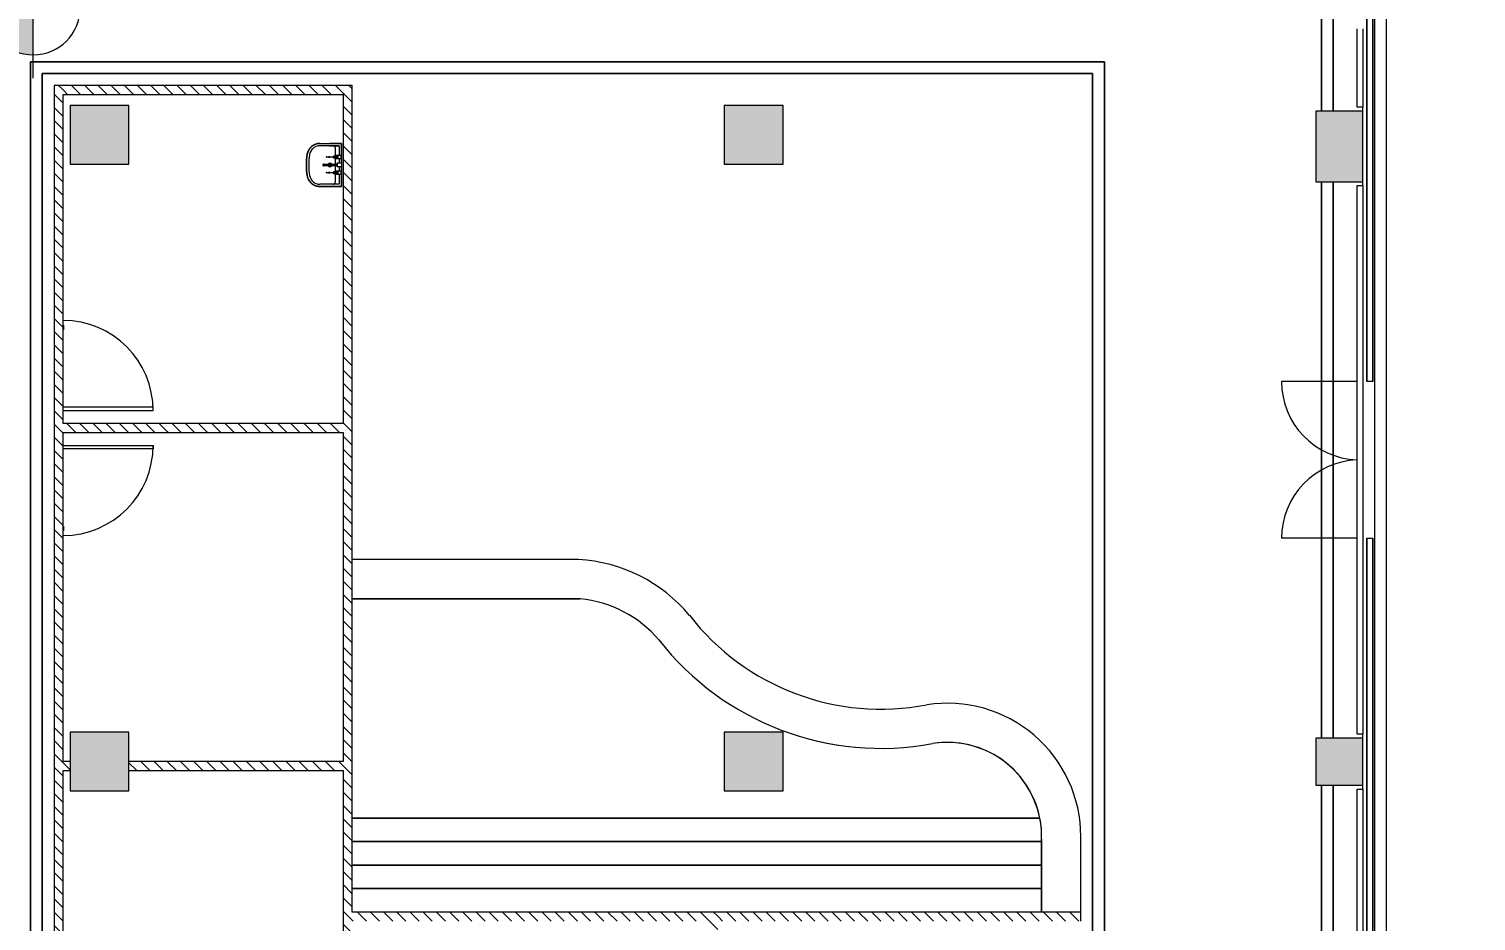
# Model space of a CAD drawing. Header units: millimetres. Extents: x -106145 to 154907, y -84585 to 152038.
# Drawn here: x -7636 to 10833, y 39700 to 51085 of the extents above; entities that cross this region are included whole.
import ezdxf

# ---------------------------------------------------------------- set-up
doc = ezdxf.new("R2010")
doc.units = ezdxf.units.MM
for name, color, linetype, lineweight in [('A-ANNO-DIMS', 7, 'Continuous', 9), ('A-ANNO-DIMS-300', 7, 'Continuous', 9), ('A-DOOR', 7, 'Continuous', 5), ('A-FLOR', 7, 'Continuous', 5), ('A-FLOR-HRAL', 7, 'Continuous', 5), ('A-GLAZ-CWMG', 7, 'Continuous', 5), ('A-WALL', 7, 'Continuous', 5), ('A-WALL-PATT', 7, 'Continuous', 5), ('G-ANNO-DIMS', 7, 'Continuous', 9), ('P-SANR-FIXT', 7, 'Continuous', 5), ('S-COLS', 7, 'Continuous', 5)]:
    doc.layers.add(name, color=color, linetype=linetype, lineweight=lineweight)
doc.styles.add('RomanS', font='romans__.ttf', dxfattribs={"width": 0.8, "height": 1200})
doc.dimstyles.new('Diagonal_-_4_mm_RomanS', dxfattribs={"dimscale": 304.8, "dimtxt": 1219.023462, "dimasz": 1.476378, "dimexe": 0.984252, "dimexo": 0.0625, "dimgap": 0.19685, "dimtad": 1, "dimdec": 0, "dimzin": 0, "dimdsep": 46, "dimtxsty": 'RomanS', "dimblk1": 'OBLIQUE', "dimblk2": 'OBLIQUE', "dimsah": 1, "dimcen": 0.09, "dimdle": 2.362205, "dimazin": 0, "dimtfac": 1, "dimtdec": 4, "dimtix": 1, "dimtmove": 0, "dimatfit": 3, "dimfxl": 2.362205, "dimfxlon": 1, "dimtvp": 1, "dimtolj": 1, "dimtzin": 0, "dimarcsym": 2})
pattern_1 = [(315, (0, 0), (84.18955, 84.18955), [])]

# ---------------------------------------------------------------- blocks, each defined once
blk = doc.blocks.new('M_Concrete-Rectangular-Column - 750 x 750-3585654-Site Plan -MAIN')
at = {"layer": 'S-COLS', "true_color": 0xeaeaea}
blk.add_hatch(color=254, dxfattribs=at).paths.add_polyline_path([(-375, 375), (-375, -375), (375, -375), (375, 375), (-130, 375)], flags=0)
at = {"layer": 'S-COLS', "color": 254, "true_color": 0xdddddd}
for p, q in [((375, 375), (-375, 375)), ((-375, 375), (-375, -375)), ((375, -375), (375, 375)), ((-375, -375), (375, -375))]:
    blk.add_line(p, q, dxfattribs=at)
blk = doc.blocks.new('M_Door-Passage-Small Slit Vision Panel_Type B - 1_25_Type B-13938696-Site Plan -MAIN')
at = {"layer": 'A-DOOR', "color": 254, "true_color": 0xdddddd}
for p, q in [((-514.125, -63.85), (-514.125, -71.85)), ((-454.125, -71.85), (-514.125, -71.85)), ((-454.125, -71.85), (-454.125, -63.85))]:
    blk.add_line(p, q, dxfattribs=at)
at = {"layer": 'A-DOOR', "color": 254, "lineweight": 9, "true_color": 0xdddddd}
for p, q in [((530, -1213.85), (530, -63.85)), ((575, -63.85), (575, -1213.85)), ((575, -1213.85), (530, -1213.85))]:
    blk.add_line(p, q, dxfattribs=at)
at = {"layer": 'A-DOOR', "color": 254, "true_color": 0xdddddd}
blk.add_arc((575, -63.85), 1150, 180, 270, dxfattribs=at)
blk = doc.blocks.new('M_Door-Passage-Small Slit Vision Panel_Type B - 1_25_Type B-13938695-Site Plan -MAIN')
at = {"layer": 'A-DOOR', "color": 254, "lineweight": 9, "true_color": 0xdddddd}
for p, q in [((575, 1213.85), (530, 1213.85)), ((530, 1213.85), (530, 63.85)), ((575, 63.85), (575, 1213.85))]:
    blk.add_line(p, q, dxfattribs=at)
at = {"layer": 'A-DOOR', "color": 254, "true_color": 0xdddddd}
for p, q in [((-514.125, 71.85), (-514.125, 63.85)), ((-514.125, 71.85), (-454.125, 71.85)), ((-454.125, 63.85), (-454.125, 71.85))]:
    blk.add_line(p, q, dxfattribs=at)
blk.add_arc((575, 63.85), 1150, 90, 180, dxfattribs=at)
blk = doc.blocks.new('Rectangular Mullion - 50 x 75mm-14694915-Site Plan -MAIN')
at = {"layer": 'A-GLAZ-CWMG', "color": 254, "true_color": 0xdddddd}
for p, q in [((9314, 42085), (9314, 42485)), ((9389, 42485), (9389, 42085)), ((9389, 42085), (9314, 42085))]:
    blk.add_line(p, q, dxfattribs=at)
blk = doc.blocks.new('Rectangular Mullion - 50 x 75mm-14694926-Site Plan -MAIN')
at = {"layer": 'A-GLAZ-CWMG', "color": 254, "true_color": 0xdddddd}
for p, q in [((9314, 50085), (9314, 51085)), ((9389, 51085), (9389, 50085)), ((9389, 50085), (9314, 50085))]:
    blk.add_line(p, q, dxfattribs=at)
blk = doc.blocks.new('Rectangular Mullion - 50 x 75mm-14621955-Site Plan -MAIN')
at = {"layer": 'A-GLAZ-CWMG', "color": 254, "true_color": 0xdddddd}
for p, q in [((9314, 5073), (9314, 6123)), ((9389, 6123), (9389, 5073))]:
    blk.add_line(p, q, dxfattribs=at)
blk = doc.blocks.new('M_Curtain Wall Dbl Glass - M_Curtain Wall Dbl Glass-14694911-Site Plan -MAIN')
at = {"layer": 'A-DOOR', "color": 254, "lineweight": 9, "true_color": 0xdddddd}
for p, q in [((-1000, -37.5), (-1000, -1000)), ((1000, -37.5), (1000, -1000))]:
    blk.add_line(p, q, dxfattribs=at)
at = {"layer": 'A-DOOR', "color": 254, "true_color": 0xdddddd}
for centre, start, end in [((-1000, 0), 270, 357.83327), ((1000, 0), 182.16673, 270)]:
    blk.add_arc(centre, 1000, start, end, dxfattribs=at)
blk = doc.blocks.new('Rectangular Mullion - 50 x 75mm-14156550-Site Plan -MAIN')
at = {"layer": 'A-GLAZ-CWMG', "color": 254, "true_color": 0xdddddd}
for p, q in [((9314, 44585), (9314, 46585)), ((9389, 46585), (9389, 44585))]:
    blk.add_line(p, q, dxfattribs=at)
blk = doc.blocks.new('Rectangular Mullion - 50 x 75mm-14694728-Site Plan -MAIN')
at = {"layer": 'A-GLAZ-CWMG', "color": 254, "true_color": 0xdddddd}
for p, q in [((9314, 41385), (9389, 41385)), ((9314, 40360), (9314, 41385)), ((9389, 41385), (9389, 40360))]:
    blk.add_line(p, q, dxfattribs=at)
blk = doc.blocks.new('Rectangular Mullion - 50 x 75mm-14694904-Site Plan -MAIN')
at = {"layer": 'A-GLAZ-CWMG', "color": 254, "true_color": 0xdddddd}
for p, q in [((9314, 49085), (9389, 49085)), ((9314, 48685), (9314, 49085)), ((9389, 49085), (9389, 48685))]:
    blk.add_line(p, q, dxfattribs=at)
blk = doc.blocks.new('Top Rail Type - Top Rail_Internal_-14695362-Site Plan -MAIN')
at = {"layer": 'A-FLOR-HRAL', "color": 254, "true_color": 0xdddddd}
for p, q in [((9441, 40585), (9441, 30035)), ((9517, 30035), (9517, 40585))]:
    blk.add_line(p, q, dxfattribs=at)
at = {"layer": 'A-FLOR-HRAL', "color": 254, "true_color": 0xdddddd, "flags": 128}
for points in [[(9441, 40585), (9442, 40585), (9444, 40585), (9448, 40585), (9454, 40585), (9460, 40585), (9467, 40585), (9475, 40585), (9483, 40585), (9491, 40585), (9498, 40585), (9505, 40585), (9510, 40585), (9514, 40585), (9516, 40585), (9517, 40585)], [(9517, 30035), (9516, 30035), (9514, 30035), (9510, 30035), (9505, 30035), (9498, 30035), (9491, 30035), (9483, 30035), (9475, 30035), (9467, 30035), (9460, 30035), (9454, 30035), (9448, 30035), (9444, 30035), (9442, 30035), (9441, 30035)]]:
    blk.add_lwpolyline(points, dxfattribs=at)
blk = doc.blocks.new('Top Rail Type - Top Rail_Internal_-V59-Site Plan -MAIN')
at = {"layer": 'A-FLOR-HRAL', "color": 254, "true_color": 0xdddddd}
for p, q in [((9440, 30035), (9440, 40585)), ((9518, 30035), (9518, 40585))]:
    blk.add_line(p, q, dxfattribs=at)
blk = doc.blocks.new('Top Rail Type - Top Rail_Internal_-14695502-Site Plan -MAIN')
at = {"layer": 'A-FLOR-HRAL', "color": 254, "true_color": 0xdddddd}
for p, q in [((9441, 49045), (9441, 42585)), ((9517, 42585), (9517, 49045))]:
    blk.add_line(p, q, dxfattribs=at)
at = {"layer": 'A-FLOR-HRAL', "color": 254, "true_color": 0xdddddd, "flags": 128}
blk.add_lwpolyline([(9517, 42585), (9516, 42585), (9514, 42585), (9510, 42585), (9505, 42585), (9498, 42585), (9491, 42585), (9483, 42585), (9475, 42585), (9467, 42585), (9460, 42585), (9454, 42585), (9448, 42585), (9444, 42585), (9442, 42585), (9441, 42585)], dxfattribs=at)
blk = doc.blocks.new('Top Rail Type - Top Rail_Internal_-V60-Site Plan -MAIN')
at = {"layer": 'A-FLOR-HRAL', "color": 254, "true_color": 0xdddddd}
for p, q in [((9440, 42585), (9440, 49045)), ((9518, 42585), (9518, 49045))]:
    blk.add_line(p, q, dxfattribs=at)
blk = doc.blocks.new('BASIN_handwash_Type_B - HYBA-010-V72-Site Plan -MAIN')
at = {"layer": 'P-SANR-FIXT', "color": 254, "true_color": 0xdddddd}
for p, q in [((-275, -500), (-275, -224)), ((-275, -224), (-275, -500)), ((-275, -351), (-275, -500)), ((-245, -470), (-245, -224)), ((-245, -470), (-245, -351)), ((245, -470), (245, -224)), ((245, -351), (245, -470)), ((275, -224), (275, -500)), ((275, -224), (275, -500)), ((275, -500), (275, -351)), ((-110, -500), (-275, -500)), ((-275, -500), (-110, -500)), ((-118, -470), (-245, -470)), ((-109, -418), (-220, -418)), ((-5, -418), (-90, -418)), ((-19, -500), (-87, -500)), ((-87, -500), (-19, -500)), ((-18, -470), (-79, -470)), ((92, -418), (7, -418)), ((81, -470), (21, -470)), ((90, -500), (21, -500)), ((21, -500), (90, -500)), ((220, -418), (110, -418)), ((275, -500), (113, -500)), ((113, -500), (275, -500)), ((245, -470), (122, -470))]:
    blk.add_line(p, q, dxfattribs=at)
at = {"layer": 'P-SANR-FIXT', "color": 254, "true_color": 0xdddddd, "flags": 128}
for points in [[(-139, -62), (-145, -63), (-152, -64), (-158, -66), (-165, -68), (-171, -71), (-177, -73), (-183, -76), (-189, -79), (-194, -82), (-200, -86), (-205, -90), (-211, -93), (-216, -98), (-221, -102), (-226, -106), (-230, -111), (-235, -116), (-239, -121), (-243, -126), (-247, -132), (-250, -137), (-254, -143), (-257, -149), (-260, -155), (-262, -161), (-265, -167), (-267, -173), (-269, -180), (-271, -186), (-272, -192), (-273, -199), (-274, -205), (-275, -212), (-275, -219), (-275, -224)], [(-51, -52), (-65, -53), (-98, -56), (-131, -60), (-139, -62)], [(42, -51), (35, -51), (2, -50), (-31, -51), (-45, -51)], [(135, -61), (102, -56), (69, -53), (46, -51)], [(275, -224), (275, -217), (274, -211), (274, -204), (273, -198), (272, -191), (270, -185), (269, -178), (267, -172), (264, -166), (262, -160), (259, -154), (256, -148), (253, -142), (250, -136), (246, -131), (242, -126), (238, -120), (234, -115), (230, -110), (225, -106), (220, -101), (215, -97), (210, -93), (205, -89), (199, -85), (193, -82), (188, -79), (182, -76), (176, -73), (170, -70), (163, -68), (157, -66), (151, -64), (144, -63), (138, -61)]]:
    blk.add_lwpolyline(points, dxfattribs=at)
at = {"layer": 'P-SANR-FIXT', "color": 254, "true_color": 0xdddddd}
for centre, radius, start, end in [((0, -351), 24.2, 107.5533, 254.5917), ((0, -351), 24.2, 291.7818, 66.0732), ((-220, -393), 25, 180, 270), ((220, -393), 25, 270, 0)]:
    blk.add_arc(centre, radius, start, end, dxfattribs=at)
for centre, major_axis, start_param, end_param in [((-110, -224), (165, 0), 1.748277, 3.141593), ((-110, -224), (-135, 0), 4.890944, 6.283185), ((0, -884), (834, 0), 1.40836, 1.738187), ((0, -884), (804, 0), 1.408166, 1.737991), ((110, -224), (135, 0), 0, 1.419404), ((110, -224), (165, 0), 0, 1.418341)]:
    blk.add_ellipse(centre, major_axis=major_axis, ratio=0.999048, start_param=start_param, end_param=end_param, dxfattribs=at)
for points, knots in [([(-275, -224), (-275, -218), (-274, -205), (-271, -189), (-268, -177), (-265, -168), (-262, -159), (-258, -150), (-253, -142), (-248, -134), (-242, -126), (-237, -118), (-230, -111), (-223, -104), (-216, -98), (-209, -92), (-201, -86), (-193, -81), (-184, -77), (-173, -71), (-158, -66), (-145, -63), (-139, -62)], [-1, -1, -1, -1, -0.916667, -0.833333, -0.791667, -0.75, -0.708333, -0.666667, -0.625, -0.583333, -0.541667, -0.5, -0.458333, -0.416667, -0.375, -0.333333, -0.291667, -0.25, -0.208333, -0.166667, -0.083333, 0, 0, 0, 0]), ([(-139, -62), (-124, -59), (-94, -55), (-33, -50), (29, -50), (89, -54), (120, -58), (135, -61)], [-1, -1, -1, -1, -0.833333, -0.666667, -0.333333, -0.166667, 0, 0, 0, 0]), ([(135, -61), (141, -62), (154, -65), (170, -70), (181, -75), (190, -80), (199, -85), (207, -90), (214, -96), (222, -103), (229, -109), (235, -117), (241, -124), (247, -132), (252, -140), (257, -149), (261, -158), (265, -167), (268, -176), (271, -189), (274, -204), (275, -217), (275, -224)], [-1, -1, -1, -1, -0.916667, -0.833333, -0.791667, -0.75, -0.708333, -0.666667, -0.625, -0.583333, -0.541667, -0.5, -0.458333, -0.416667, -0.375, -0.333333, -0.291667, -0.25, -0.208333, -0.166667, -0.083333, 0, 0, 0, 0])]:
    blk.add_open_spline(points, degree=3, knots=knots, dxfattribs=at)
blk = doc.blocks.new('TAPWARE_wall_mount_elbow_levers - HYTP-038-V66-Site Plan -MAIN')
at = {"layer": 'P-SANR-FIXT', "color": 254, "true_color": 0xdddddd}
for p, q in [((-99, 242), (-101, 242)), ((-101, 237), (-101, 242)), ((-101, 242), (-101, 237)), ((-99, 242), (-101, 242)), ((-101, 237), (-101, 242)), ((-101, 242), (-101, 237)), ((-101, 213), (-101, 237)), ((-101, 213), (-101, 237)), ((-101, 195), (-101, 213)), ((-101, 213), (-101, 195)), ((-101, 195), (-101, 213)), ((-101, 213), (-101, 195)), ((-101, 152), (-101, 195)), ((-101, 152), (-101, 195)), ((-99, 237), (-99, 242)), ((-99, 242), (-99, 237)), ((-99, 237), (-99, 242)), ((-99, 242), (-99, 237)), ((-99, 237), (-99, 213)), ((-99, 237), (-99, 213)), ((-99, 195), (-99, 213)), ((-99, 213), (-99, 195)), ((-99, 195), (-99, 213)), ((-99, 213), (-99, 195)), ((-99, 195), (-99, 152)), ((-99, 195), (-99, 152)), ((-10, 276), (-10, 272)), ((-8, 220), (-8, 100)), ((7, 100), (7, 220)), ((10, 272), (10, 276)), ((101, 242), (99, 242)), ((99, 237), (99, 242)), ((99, 242), (99, 237)), ((99, 213), (99, 237)), ((99, 195), (99, 213)), ((99, 213), (99, 195)), ((99, 152), (99, 195)), ((101, 237), (101, 242)), ((101, 242), (101, 237)), ((101, 237), (101, 213)), ((101, 195), (101, 213)), ((101, 213), (101, 195)), ((101, 195), (101, 152)), ((-124, 50), (-124, 45)), ((-124, 50), (-76, 50)), ((-121, 50), (-124, 50)), ((-124, 45), (-112, 45)), ((-76, 45), (-124, 45)), ((-110, 126), (-120, 116)), ((-120, 116), (-120, 91)), ((-110, 111), (-120, 101)), ((-120, 101), (-120, 46)), ((-100, 101), (-120, 101)), ((-120, 91), (-110, 81)), ((-100, 91), (-120, 91)), ((-100, 46), (-120, 46)), ((-100, 116), (-114, 116)), ((-112, 45), (-112, 45)), ((-88, 45), (-112, 45)), ((-110, 150), (-110, 111)), ((-110, 150), (-110, 126)), ((-100, 150), (-109, 150)), ((-100, 150), (-109, 150)), ((-100, 126), (-109, 126)), ((-101, 134), (-101, 152)), ((-101, 134), (-101, 152)), ((-101, 151), (-101, 146)), ((-101, 151), (-101, 146)), ((-101, 134), (-99, 134)), ((-101, 134), (-99, 134)), ((-91, 150), (-100, 150)), ((-91, 150), (-100, 150)), ((-91, 126), (-100, 126)), ((-86, 116), (-100, 116)), ((-80, 101), (-100, 101)), ((-80, 91), (-100, 91)), ((-80, 46), (-100, 46)), ((-99, 152), (-99, 134)), ((-99, 152), (-99, 134)), ((-99, 146), (-99, 151)), ((-99, 146), (-99, 151)), ((-90, 111), (-90, 150)), ((-90, 126), (-90, 150)), ((-80, 116), (-90, 126)), ((-80, 101), (-90, 111)), ((-90, 81), (-80, 91)), ((-88, 45), (-88, 45)), ((-88, 45), (-76, 45)), ((-80, 91), (-80, 116)), ((-80, 46), (-80, 101)), ((-76, 50), (-79, 50)), ((-76, 45), (-76, 50)), ((-10, 110), (-20, 100)), ((-20, 100), (-20, 45)), ((0, 100), (-20, 100)), ((0, 45), (-20, 45)), ((0, 110), (-9, 110)), ((9, 110), (0, 110)), ((20, 100), (0, 100)), ((20, 45), (0, 45)), ((20, 100), (10, 110)), ((20, 45), (20, 100)), ((76, 50), (76, 45)), ((76, 50), (124, 50)), ((79, 50), (76, 50)), ((76, 45), (88, 45)), ((124, 45), (76, 45)), ((90, 126), (80, 116)), ((80, 116), (80, 91)), ((90, 111), (80, 101)), ((80, 101), (80, 46)), ((80, 101), (100, 101)), ((80, 91), (90, 81)), ((80, 91), (100, 91)), ((80, 46), (100, 46)), ((86, 116), (100, 116)), ((112, 45), (88, 45)), ((88, 45), (88, 45)), ((90, 150), (90, 111)), ((90, 150), (90, 126)), ((91, 150), (100, 150)), ((91, 150), (100, 150)), ((91, 126), (100, 126)), ((99, 134), (99, 152)), ((99, 151), (99, 146)), ((99, 134), (101, 134)), ((100, 150), (109, 150)), ((100, 150), (109, 150)), ((100, 126), (109, 126)), ((100, 116), (114, 116)), ((100, 101), (120, 101)), ((100, 91), (120, 91)), ((100, 46), (120, 46)), ((101, 152), (101, 134)), ((101, 146), (101, 151)), ((110, 111), (110, 150)), ((110, 126), (110, 150)), ((120, 116), (110, 126)), ((120, 101), (110, 111)), ((110, 81), (120, 91)), ((112, 45), (112, 45)), ((112, 45), (124, 45)), ((120, 91), (120, 116)), ((120, 46), (120, 101)), ((124, 50), (121, 50)), ((124, 45), (124, 50))]:
    blk.add_line(p, q, dxfattribs=at)
at = {"layer": 'P-SANR-FIXT', "color": 254, "true_color": 0xdddddd, "flags": 128}
for points in [[(-8, 272), (-8, 271), (-8, 271), (-8, 270), (-8, 269), (-8, 268), (-8, 267), (-8, 266), (-8, 265), (-8, 264), (-8, 262), (-8, 261), (-8, 260), (-8, 258), (-8, 257), (-8, 255), (-8, 254), (-8, 252), (-8, 250), (-8, 248), (-8, 247), (-8, 245), (-8, 243), (-8, 241), (-8, 239), (-8, 237), (-8, 235), (-8, 233), (-8, 231), (-8, 229), (-8, 226), (-8, 224), (-8, 222), (-8, 220)], [(7, 220), (7, 222), (7, 224), (7, 227), (7, 229), (7, 231), (7, 233), (7, 235), (7, 237), (7, 239), (7, 241), (7, 243), (7, 245), (7, 247), (7, 248), (7, 250), (7, 252), (7, 254), (7, 255), (7, 257), (7, 258), (7, 260), (7, 261), (7, 263), (7, 264), (7, 265), (7, 266), (7, 267), (7, 268), (7, 269), (7, 270), (7, 271), (7, 271), (7, 272)], [(-109, 150), (-109, 150), (-108, 151), (-108, 151), (-107, 151), (-107, 152), (-106, 152), (-105, 152), (-105, 152), (-104, 153), (-104, 153), (-103, 153), (-103, 153), (-102, 154), (-101, 154), (-101, 154)], [(-109, 150), (-109, 150), (-108, 151), (-108, 151), (-107, 151), (-107, 152), (-106, 152), (-105, 152), (-105, 152), (-104, 153), (-104, 153), (-103, 153), (-103, 153), (-102, 154), (-101, 154), (-101, 154)], [(-99, 154), (-98, 154), (-98, 153), (-97, 153), (-96, 153), (-96, 153), (-95, 153), (-95, 152), (-94, 152), (-94, 152), (-93, 151), (-93, 151), (-92, 151), (-92, 150), (-91, 150), (-91, 150)], [(-99, 154), (-98, 154), (-98, 153), (-97, 153), (-96, 153), (-96, 153), (-95, 153), (-95, 152), (-94, 152), (-94, 152), (-93, 151), (-93, 151), (-92, 151), (-92, 150), (-91, 150), (-91, 150)], [(91, 150), (91, 150), (92, 151), (92, 151), (93, 151), (93, 152), (94, 152), (95, 152), (95, 152), (96, 153), (96, 153), (97, 153), (97, 153), (98, 154), (99, 154), (99, 154)], [(91, 150), (91, 150), (92, 151), (92, 151), (93, 151), (93, 152), (94, 152), (95, 152), (95, 152), (96, 153), (96, 153), (97, 153), (97, 153), (98, 154), (99, 154), (99, 154)], [(101, 154), (102, 154), (102, 153), (103, 153), (104, 153), (104, 153), (105, 153), (105, 152), (106, 152), (106, 152), (107, 151), (107, 151), (108, 151), (108, 150), (109, 150), (109, 150)], [(101, 154), (102, 154), (102, 153), (103, 153), (104, 153), (104, 153), (105, 153), (105, 152), (106, 152), (106, 152), (107, 151), (107, 151), (108, 151), (108, 150), (109, 150), (109, 150)]]:
    blk.add_lwpolyline(points, dxfattribs=at)
at = {"layer": 'P-SANR-FIXT', "color": 254, "true_color": 0xdddddd}
for centre, major_axis, start_param, end_param in [((0, 276), (-10, 0), 3.141593, 6.283185), ((0, 272), (10, 0), 0, 3.141593), ((0, 276), (10, 0), 3.141593, 3.403392), ((0, 272), (10, 0), 3.141593, 4.18879), ((0, 272), (-7.5, 0), 3.141593, 6.283185), ((0, 272), (7.5, 0), 3.141593, 4.18879), ((0, 272), (10, 0), 5.235988, 6.283185), ((0, 272), (-7.5, 0), 2.356194, 3.141593), ((0, 276), (-10, 0), 2.879793, 3.141593)]:
    blk.add_ellipse(centre, major_axis=major_axis, ratio=0.968067, start_param=start_param, end_param=end_param, dxfattribs=at)
blk = doc.blocks.new('2022_11_09_AB BLOCKFACADE WITH CONTINOUS WINDOW_rvt-1-Site Plan -MAIN')
at = {"layer": 'A-WALL-PATT', "true_color": 0xeaeaea}
h = blk.add_hatch(dxfattribs=at)
h.set_pattern_fill('FP_19', color=254, style=0, pattern_type=2)
h.set_pattern_definition(pattern_1)
h.paths.add_polyline_path([(-7316, 32990), (-7201, 32990), (-7201, 50365), (-7316, 50365), (-7316, 34027)], flags=0)
h = blk.add_hatch(dxfattribs=at)
h.set_pattern_fill('FP_19', color=254, style=0, pattern_type=2)
h.set_pattern_definition(pattern_1)
h.paths.add_polyline_path([(-3511, 50250), (-3511, 50365), (-7201, 50365), (-7201, 50250), (-3626, 50250)], flags=0)
h = blk.add_hatch(dxfattribs=at)
h.set_pattern_fill('FP_19', color=254, style=0, pattern_type=2)
h.set_pattern_definition(pattern_1)
h.paths.add_polyline_path([(-3511, 39815), (-3511, 50250), (-3626, 50250), (-3626, 39815)], flags=0)
h = blk.add_hatch(dxfattribs=at)
h.set_pattern_fill('FP_19', color=254, style=0, pattern_type=2)
h.set_pattern_definition(pattern_1)
h.paths.add_polyline_path([(-7201, 45935), (-3626, 45935), (-3626, 46050), (-7201, 46050)], flags=0)
h = blk.add_hatch(dxfattribs=at)
h.set_pattern_fill('FP_19', color=254, style=0, pattern_type=2)
h.set_pattern_definition(pattern_1)
h.paths.add_polyline_path([(-7111, 41620), (-7111, 41735), (-7201, 41735), (-7201, 41620)], flags=0)
h.paths.add_polyline_path([(-3626, 41620), (-3626, 41735), (-6361, 41735), (-6361, 41620), (-5444, 41620)], flags=0)
h = blk.add_hatch(dxfattribs=at)
h.set_pattern_fill('FP_19', color=254, style=0, pattern_type=2)
h.set_pattern_definition(pattern_1)
h.paths.add_polyline_path([(-3511, 33105), (-3511, 39815), (-3626, 39815), (-3626, 33105), (-3569, 33105)], flags=0)
h = blk.add_hatch(dxfattribs=at)
h.set_pattern_fill('FP_19', color=254, style=0, pattern_type=2)
h.set_pattern_definition(pattern_1)
h.paths.add_polyline_path([(-1243, 39700), (1154, 39700), (1154, 39815), (-3511, 39815), (-3511, 39700), (-2293, 39700)], flags=0)
h = blk.add_hatch(dxfattribs=at)
h.set_pattern_fill('FP_19', color=254, style=0, pattern_type=2)
h.set_pattern_definition(pattern_1)
h.paths.add_polyline_path([(5789, 39700), (5789, 39815), (1154, 39815), (1154, 39700), (5674, 39700)], flags=0)
h = blk.add_hatch(dxfattribs=at)
h.set_pattern_fill('FP_19', color=254, style=0, pattern_type=2)
h.set_pattern_definition(pattern_1)
h.paths.add_polyline_path([(1154, 33105), (1154, 39700), (1039, 39700), (1039, 33105)], flags=0)
at = {"layer": 'S-COLS', "true_color": 0xeaeaea}
for points in [[(8789, 49135), (9389, 49135), (9389, 50035), (8789, 50035)], [(9259, 41435), (9389, 41435), (9389, 42035), (8789, 42035), (8789, 41435)]]:
    blk.add_hatch(color=254, dxfattribs=at).paths.add_polyline_path(points, flags=0)
at = {"layer": 'A-FLOR', "color": 254, "true_color": 0xdddddd}
for p, q in [((8859, 57505), (8859, 50035)), ((8859, 50035), (8859, 57505)), ((9009, 50035), (9009, 57505)), ((9009, 57505), (9009, 50035)), ((9539, 52920), (9539, -6405)), ((9689, -6255), (9689, 52770)), ((-7616, 50665), (-7616, 32690)), ((6089, 50665), (-7616, 50665)), ((-7616, 32690), (-7616, 50665)), ((-7616, 50665), (6089, 50665)), ((6089, 32690), (6089, 50665)), ((6089, 50665), (6089, 32690)), ((-7466, 50515), (5939, 50515)), ((-7466, 32840), (-7466, 50515)), ((5939, 50515), (-7466, 50515)), ((-7466, 50515), (-7466, 32840)), ((5939, 50515), (5939, 32840)), ((5939, 32840), (5939, 50515)), ((9389, 50035), (9389, 50085)), ((8859, 49135), (8859, 42035)), ((8859, 42035), (8859, 49135)), ((9009, 42035), (9009, 49135)), ((9009, 49135), (9009, 42035)), ((9389, 49085), (9389, 49135)), ((-624, 44315), (-3511, 44315)), ((-602, 43812), (-3511, 43812)), ((-3511, 43812), (-602, 43812)), ((9389, 42035), (9389, 42085)), ((8859, 41435), (8859, 34035)), ((8859, 34035), (8859, 41435)), ((9009, 34035), (9009, 41435)), ((9009, 41435), (9009, 34035)), ((9389, 41385), (9389, 41435)), ((-3511, 41015), (5265, 41015)), ((5266, 41015), (-3511, 41015)), ((5289, 40715), (-3511, 40715)), ((-3511, 40715), (5287, 40715)), ((5289, 40744), (5289, 39815)), ((5289, 40415), (5289, 40715)), ((5789, 39815), (5789, 40779)), ((5289, 40415), (-3511, 40415)), ((-3511, 40415), (5289, 40415)), ((5289, 40115), (5289, 40415)), ((5289, 40115), (-3511, 40115)), ((-3511, 40115), (5289, 40115)), ((5289, 39815), (5289, 40115))]:
    blk.add_line(p, q, dxfattribs=at)
for centre, radius, start, end in [((-740, 42318), 2000, 39.9252, 86.6602), ((-740, 42318), 1500, 40.2398, 84.7109), ((-740, 42318), 1500, 40.2398, 84.7109), ((3241, 45504), 3100, 217.8466, 280.804), ((3241, 45504), 3600, 218.0092, 280.5143), ((3241, 45504), 3600, 218.0092, 280.4897), ((4089, 40779), 1700, 0, 99.0066), ((4089, 40780), 1200, 358.2886, 99.2189), ((4087, 40778), 1201, 11.3589, 99.0596), ((4089, 40780), 1200, 356.8974, 11.2959)]:
    blk.add_arc(centre, radius, start, end, dxfattribs=at)
at = {"layer": 'A-WALL', "color": 254, "lineweight": 18, "true_color": 0xdddddd}
for p, q in [((-7316, 50365), (-7316, 32990)), ((-7201, 50365), (-7316, 50365)), ((-3511, 50365), (-7201, 50365)), ((-7201, 46050), (-7201, 50250)), ((-7201, 50250), (-3626, 50250)), ((-3626, 50250), (-3626, 46050)), ((-3511, 50250), (-3511, 50365)), ((-3511, 39815), (-3511, 50250)), ((-3626, 46050), (-7201, 46050)), ((-7201, 41735), (-7201, 45935)), ((-7201, 45935), (-3626, 45935)), ((-3626, 45935), (-3626, 41735)), ((-7111, 41735), (-7201, 41735)), ((-7201, 37420), (-7201, 41620)), ((-7201, 41620), (-7111, 41620)), ((-3626, 41735), (-6361, 41735)), ((-6361, 41620), (-3626, 41620)), ((-3626, 41620), (-3626, 39815)), ((-3626, 39815), (-3626, 37420)), ((1154, 39815), (-3511, 39815)), ((5789, 39815), (1154, 39815)), ((5789, 39700), (5789, 39815))]:
    blk.add_line(p, q, dxfattribs=at)
at = {"layer": 'S-COLS', "color": 254, "true_color": 0xdddddd}
for p, q in [((9389, 50035), (8789, 50035)), ((8789, 50035), (8789, 49135)), ((9389, 49135), (9389, 50035)), ((8789, 49135), (9389, 49135)), ((9389, 42035), (8789, 42035)), ((8789, 42035), (8789, 41435)), ((9389, 41435), (9389, 42035)), ((8789, 41435), (9389, 41435))]:
    blk.add_line(p, q, dxfattribs=at)
at = {"color": 253, "lineweight": 5, "true_color": 0xaaaaaa}
for name, p in [('Top Rail Type - Top Rail_Internal_-V60-Site Plan -MAIN', (0, 4000)), ('Top Rail Type - Top Rail_Internal_-14695502-Site Plan -MAIN', (0, 4000)), ('Rectangular Mullion - 50 x 75mm-14694926-Site Plan -MAIN', (0, 0)), ('Rectangular Mullion - 50 x 75mm-14694904-Site Plan -MAIN', (0, 0)), ('Rectangular Mullion - 50 x 75mm-14621955-Site Plan -MAIN', (0, 42562)), ('Rectangular Mullion - 50 x 75mm-14621955-Site Plan -MAIN', (0, 41512)), ('Rectangular Mullion - 50 x 75mm-14156550-Site Plan -MAIN', (0, 0)), ('Rectangular Mullion - 50 x 75mm-14621955-Site Plan -MAIN', (0, 38462)), ('Top Rail Type - Top Rail_Internal_-V59-Site Plan -MAIN', (0, 4000)), ('Top Rail Type - Top Rail_Internal_-14695362-Site Plan -MAIN', (0, 4000)), ('Rectangular Mullion - 50 x 75mm-14621955-Site Plan -MAIN', (0, 37412)), ('Rectangular Mullion - 50 x 75mm-14694915-Site Plan -MAIN', (0, 0)), ('Rectangular Mullion - 50 x 75mm-14694728-Site Plan -MAIN', (0, 0)), ('Rectangular Mullion - 50 x 75mm-14621955-Site Plan -MAIN', (0, 34237))]:
    blk.add_blockref(name, p, dxfattribs=at)
for name, p, rotation in [('M_Concrete-Rectangular-Column - 750 x 750-3585654-Site Plan -MAIN', (-6736, 49735), 90.00000482565875), ('M_Concrete-Rectangular-Column - 750 x 750-3585654-Site Plan -MAIN', (1614, 49735), 90.00000482565875), ('BASIN_handwash_Type_B - HYBA-010-V72-Site Plan -MAIN', (-4146, 49349), 89.99999999997704), ('TAPWARE_wall_mount_elbow_levers - HYTP-038-V66-Site Plan -MAIN', (-3601, 49350), 89.99999755268705), ('M_Door-Passage-Small Slit Vision Panel_Type B - 1_25_Type B-13938695-Site Plan -MAIN', (-7265, 46790), 269.9999999999995), ('M_Curtain Wall Dbl Glass - M_Curtain Wall Dbl Glass-14694911-Site Plan -MAIN', (9351, 45585), 269.9999999999995), ('M_Door-Passage-Small Slit Vision Panel_Type B - 1_25_Type B-13938696-Site Plan -MAIN', (-7265, 45195), 89.99999999999955), ('M_Concrete-Rectangular-Column - 750 x 750-3585654-Site Plan -MAIN', (-6736, 41735), 90.00000482565875), ('M_Concrete-Rectangular-Column - 750 x 750-3585654-Site Plan -MAIN', (1614, 41735), 90.00000482565875)]:
    blk.add_blockref(name, p, dxfattribs=dict(at, rotation=rotation))
blk = doc.blocks.new('Spot Elevations - M_Spot Elevation - Target Filled-23738-Site Plan -MAIN')
at = {"layer": 'G-ANNO-DIMS'}
h = blk.add_hatch(color=256, dxfattribs=at)
edge = h.paths.add_edge_path(flags=0)
edge.add_line((0, 0), (-2, 0))
edge.add_arc((0, 0), 2, 90, 180, ccw=False)
edge.add_line((0, 2), (0, 0))
h = blk.add_hatch(color=256, dxfattribs=at)
edge = h.paths.add_edge_path(flags=0)
edge.add_line((0, 0), (2, 0))
edge.add_arc((0, 0), 2, 270, 360, ccw=False)
edge.add_line((0, -2), (0, 0))
for p, q in [((0, -3), (0, 3)), ((-3, 0), (14, 0))]:
    blk.add_line(p, q, dxfattribs=at)
blk.add_circle((0, 0), 2, dxfattribs=at)
blk = doc.blocks.new('DIMBLOCK32-Site Plan -MAIN')
at = {"layer": 'A-ANNO-DIMS-300', "transparency": 16777216}
for p, q in [((-65455, 47706), (79278, 131267)), ((79014, 130283), (78504, 131167)), ((78654, 130907), (79014, 130283)), ((-64471, 47442), (-64981, 48325)), ((-64831, 48066), (-64471, 47442))]:
    blk.add_line(p, q, dxfattribs=at)
at = {"layer": 'A-ANNO-DIMS-300', "lineweight": 35, "transparency": 16777216}
for p, q in [((78654, 130907), (78737, 131214)), ((78654, 130907), (78572, 130600)), ((-64831, 48066), (-64749, 48373)), ((-64831, 48066), (-64914, 47758))]:
    blk.add_line(p, q, dxfattribs=at)
at = {"layer": 'A-ANNO-DIMS-300', "color": 0, "transparency": 16777216, "insert": (3725, 89578), "char_height": 1200, "width": 6511.94, "attachment_point": 1, "rotation": 30, "line_spacing_factor": 0.983083, "style": 'RomanS'}
blk.add_mtext('165683', dxfattribs=at)
blk = doc.blocks.new('_Oblique')
at = {"color": 0, "linetype": 'ByBlock', "lineweight": -2}
blk.add_line((-0.5, -0.5), (0.5, 0.5), dxfattribs=at)

msp = doc.modelspace()

# ---------------------------------------------------------------- block references
at = {"lineweight": 5}
msp.add_blockref('2022_11_09_AB BLOCKFACADE WITH CONTINOUS WINDOW_rvt-1-Site Plan -MAIN', (0, 0), dxfattribs=at)

# ---------------------------------------------------------------- next in the draw order: block references
at = {"layer": 'G-ANNO-DIMS', "extrusion": (0, 0, -1), "xscale": 299.9999999999997, "yscale": 299.9999999999997, "zscale": 299.9999999999997}
msp.add_blockref('Spot Elevations - M_Spot Elevation - Target Filled-23738-Site Plan -MAIN', (7581.96, 51354.97), dxfattribs=at)

# ---------------------------------------------------------------- next in the draw order: dimensions: what is measured, and where the dimension line sits
at = {"layer": 'A-ANNO-DIMS'}
dim = msp.add_linear_dim(base=(78654.26, 130907.03), p1=(-64471.28, 47442.07), p2=(79014.26, 130283.49), angle=30, dimstyle='Diagonal_-_4_mm_RomanS', override={"dimpost": '<>', "dimfxl": 165682.835536}, dxfattribs=at)
dim.commit()
dim.dimension.update_dxf_attribs({"geometry": 'DIMBLOCK32-Site Plan -MAIN', "text_midpoint": (6578.73, 90062.68)})

doc.saveas('drawing.dxf')
